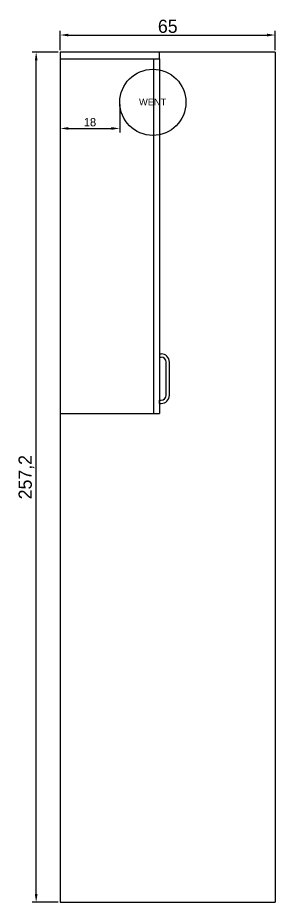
# Model space of a CAD drawing. Header units: millimetres. Extents: x 369 to 7898, y -3373 to 1610.
# Drawn here: x 1119 to 1196.9, y 933.8 to 1201.4 of the extents above; entities that cross this region are included whole.
import ezdxf

# ---------------------------------------------------------------- set-up
doc = ezdxf.new("R2010")
doc.units = ezdxf.units.MM
doc.dimstyles.new('ISO-25', dxfattribs={"dimtxt": 2.5, "dimasz": 2.5, "dimexe": 1.25, "dimexo": 0.625, "dimtad": 1, "dimtxsty": 'Standard', "dimcen": 2.5, "dimadec": 0, "dimazin": 0, "dimtfac": 1, "dimtmove": 0, "dimatfit": 3, "dimfxl": 1, "dimarcsym": 0})

# ---------------------------------------------------------------- blocks, each defined once
blk = doc.blocks.new('Z$W@#9374')
for p, q in [((0, 257.2), (0, 0)), ((65, 257.2), (0, 257.2)), ((65, 257.2), (65, 0)), ((0, 0), (65, 0))]:
    blk.add_line(p, q)
blk = doc.blocks.new('Z$W@#27982')
for p, q in [((0, 3), (0, 2.5)), ((0, 3), (1, 3)), ((1, 3), (1, 2.5)), ((15, 3), (14, 3)), ((14, 3), (14, 2.5)), ((15, 3), (15, 2.5)), ((2.5, 1), (12.5, 1)), ((2.5, 0), (12.5, 0))]:
    blk.add_line(p, q)
for centre, radius, start, end in [((2.5, 2.5), 2.5, 180, 270), ((2.5, 2.5), 1.5, 180, 270), ((12.5, 2.5), 1.5, 270, 0), ((12.5, 2.5), 2.5, 270, 0)]:
    blk.add_arc(centre, radius, start, end)
blk = doc.blocks.new('Z$W@#29617')
for p, q in [((0, 107.3), (30, 107.3)), ((0, 107.3), (0, 0)), ((28.2, 107.3), (28.2, 0)), ((30, 107.3), (30, 0)), ((0, 0), (30, 0))]:
    blk.add_line(p, q)
at = {"rotation": 90}
blk.add_blockref('Z$W@#27982', (33, 3), dxfattribs=at)
blk = doc.blocks.new('*D545')
at = {"color": 0, "lineweight": -2}
for p, q in [((763.19, 257.82), (763.19, 263.6)), ((765.69, 262.35), (825.69, 262.35)), ((828.19, 257.82), (828.19, 263.6))]:
    blk.add_line(p, q, dxfattribs=at)
at = {"color": 0}
for points in [[(765.69, 262.76), (765.69, 261.93), (763.19, 262.35)], [(825.69, 261.93), (825.69, 262.76), (828.19, 262.35)]]:
    blk.add_solid(points, dxfattribs=at)
at = {"layer": 'Defpoints', "color": 0}
for p in [(828.19, 262.35), (763.19, 257.2), (828.19, 257.2)]:
    blk.add_point(p, dxfattribs=at)
at = {"color": 0, "insert": (795.69, 264.97), "char_height": 4, "attachment_point": 5}
blk.add_mtext('65', dxfattribs=at)
blk = doc.blocks.new('*D546')
at = {"color": 0, "lineweight": -2}
for p, q in [((762.56, 257.2), (754.68, 257.2)), ((755.93, 2.5), (755.93, 254.7)), ((762.56, 0), (754.68, 0))]:
    blk.add_line(p, q, dxfattribs=at)
at = {"color": 0}
for points in [[(756.35, 254.7), (755.52, 254.7), (755.93, 257.2)], [(755.52, 2.5), (756.35, 2.5), (755.93, 0)]]:
    blk.add_solid(points, dxfattribs=at)
at = {"layer": 'Defpoints', "color": 0}
for p in [(755.93, 257.2), (763.19, 257.2), (763.19, 0)]:
    blk.add_point(p, dxfattribs=at)
at = {"color": 0, "insert": (752.98, 128.6), "char_height": 4, "attachment_point": 5, "rotation": 90}
blk.add_mtext('257,2', dxfattribs=at)
blk = doc.blocks.new('*D547')
at = {"color": 0, "lineweight": -2}
for p, q in [((763.19, 242.2), (763.19, 232.84)), ((781.19, 241.38), (781.19, 232.84)), ((765.69, 234.09), (778.69, 234.09))]:
    blk.add_line(p, q, dxfattribs=at)
at = {"color": 0}
for points in [[(765.69, 234.51), (765.69, 233.68), (763.19, 234.09)], [(778.69, 233.68), (778.69, 234.51), (781.19, 234.09)]]:
    blk.add_solid(points, dxfattribs=at)
at = {"layer": 'Defpoints', "color": 0}
for p in [(763.19, 242.83), (781.19, 242), (781.19, 234.09)]:
    blk.add_point(p, dxfattribs=at)
at = {"color": 0, "insert": (772.19, 235.97), "char_height": 2.5, "attachment_point": 5}
blk.add_mtext('18', dxfattribs=at)

msp = doc.modelspace()

# ---------------------------------------------------------------- linework, layer by layer
msp.add_line((1161.862, 1188.961), (1161.862, 1190.961))
msp.add_circle((1159.862, 1175.761), 10)

# ---------------------------------------------------------------- block references
for name, p in [('Z$W@#9374', (1131.862, 933.761)), ('Z$W@#29617', (1131.862, 1081.661))]:
    msp.add_blockref(name, p)

# ---------------------------------------------------------------- texts
at = {"insert": (1159.802, 1175.846), "char_height": 2, "width": 16.29637, "attachment_point": 5}
msp.add_mtext('{\\fArial|b0|i0|c238|p0;WENT}', dxfattribs=at)

# ---------------------------------------------------------------- dimensions: what is measured, and where the dimension line sits
dim = msp.add_linear_dim(base=(1196.862, 1196.106), p1=(1131.862, 1190.961), p2=(1196.862, 1190.961), dimstyle='ISO-25', override={"dimtxt": 4})
dim.commit()
dim.dimension.update_dxf_attribs({"geometry": '*D545', "text_midpoint": (1164.362, 1198.731), "insert": (368.672, 933.761)})
dim = msp.add_linear_dim(base=(1124.607, 1190.961), p1=(1131.862, 933.761), p2=(1131.862, 1190.961), angle=90, dimstyle='ISO-25', override={"dimtxt": 4})
dim.commit()
dim.dimension.update_dxf_attribs({"geometry": '*D546', "text_midpoint": (1121.648, 1062.361), "insert": (368.672, 933.761)})
dim = msp.add_linear_dim(base=(1149.862, 1167.854), p1=(1131.862, 1176.59), p2=(1149.862, 1175.761), dimstyle='ISO-25')
dim.commit()
dim.dimension.update_dxf_attribs({"geometry": '*D547', "text_midpoint": (1140.862, 1169.729), "insert": (368.672, 933.761)})

doc.saveas('drawing.dxf')
